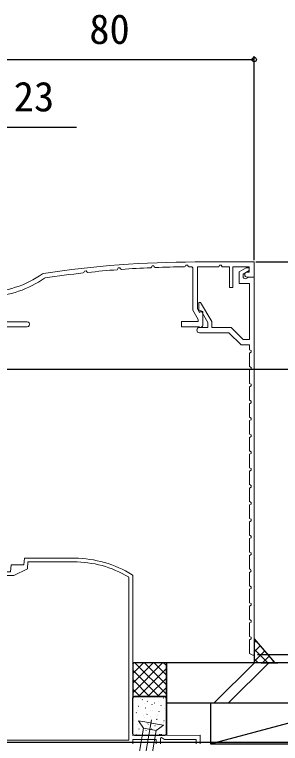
# Model space of a CAD drawing. Units: millimetres, scale not verified. Extents: x -525 to 525, y -783 to 779.
# Drawn here: x 238 to 316.6, y -354.3 to -138.3 of the extents above; entities that cross this region are included whole.
import ezdxf
from ezdxf.enums import TextEntityAlignment as Align

# ---------------------------------------------------------------- set-up
doc = ezdxf.new("R2010")
doc.units = ezdxf.units.MM
doc.header["$LTSCALE"] = 4
for name, color, linetype, lineweight in [('0-2_YKK_11', 30, 'Continuous', 18), ('0-3_YKK_11E', 4, 'Continuous', 18), ('0-5_YKK_13', 4, 'Continuous', 18)]:
    doc.layers.add(name, color=color, linetype=linetype, lineweight=lineweight)
for name, color, linetype in [('0-6_YKK_D', 6, 'Continuous'), ('0-8_YSS_K', 3, 'Continuous'), ('0-9_YSS_KE', 3, 'Continuous')]:
    doc.layers.add(name, color=color, linetype=linetype)
doc.styles.add('ＭＳ ゴシック', font='')
doc.styles.get('ＭＳ ゴシック').set_extended_font_data('MS Gothic')

msp = doc.modelspace()

# ---------------------------------------------------------------- linework, layer by layer
at = {"layer": '0-2_YKK_11'}
for p, q in [((308.897, -211.618), (291.397, -211.618)), ((246.467, -215.002), (246.252, -215.088)), ((246.829, -216.394), (246.955, -216.344))]:
    msp.add_line(p, q, dxfattribs=at)
for points in [[(306.797, -216.118), (308.897, -216.118), (308.897, -211.618)], [(268.278, -213.914), (268.445, -213.796), (268.631, -213.379), (269.119, -213.353), (269.302, -213.667), (269.584, -213.816)], [(278.276, -213.306), (278.448, -213.192), (278.64, -212.787), (279.13, -212.772), (279.307, -213.096), (279.582, -213.252)], [(290.396, -213.02), (290.697, -213.32), (290.697, -225.891), (292.297, -228.662), (292.297, -229.218), (287.397, -229.218), (287.397, -230.818), (292.397, -230.818), (292.577, -230.878)], [(288.275, -213.034), (288.451, -212.924), (288.649, -212.53), (289.139, -212.527), (289.312, -212.861), (289.581, -213.023)], [(293.697, -230.318), (293.697, -226.345), (293.397, -226.172), (292.706, -226.571), (292.097, -225.516), (292.097, -213.018), (298.397, -213.018), (298.652, -212.518), (299.142, -212.518), (299.397, -213.018), (301.597, -213.018), (301.597, -219.218), (302.597, -219.218), (302.597, -213.018), (307.397, -213.018), (307.397, -214.618), (306.697, -214.618), (306.097, -214.964), (306.097, -215.418)], [(305.597, -215.918), (305.597, -215.211), (307.397, -214.172), (307.397, -213.318), (306.475, -213.318), (304.397, -214.518), (304.397, -218.018), (307.497, -218.018), (307.497, -234.618), (305.659, -234.618), (302.059, -231.018), (296.297, -231.018), (296.297, -229.287), (293.024, -223.618), (292.497, -223.618), (292.497, -226.118), (293.197, -226.118), (295.197, -229.582), (295.197, -231.018), (292.697, -231.018)], [(258.28, -214.86), (258.442, -214.739), (258.622, -214.309), (259.109, -214.271), (259.297, -214.577), (259.585, -214.717)], [(308.897, -303.118), (308.897, -216.118), (307.297, -216.118), (306.547, -216.551), (306.297, -216.618)], [(229.389, -220.614), (228.897, -221.114), (228.897, -235.118), (226.197, -235.118), (226.197, -236.118), (228.897, -236.118), (228.897, -242.018), (215.097, -242.018), (215.097, -236.118), (216.097, -236.118), (216.097, -235.118), (213.897, -235.118), (213.897, -243.418), (230.397, -243.418), (230.397, -230.818), (241.647, -230.818)], [(241.647, -229.318), (230.397, -229.318), (230.397, -222.267), (230.68, -221.967)], [(292.697, -232.618), (301.397, -232.618), (304.997, -236.218), (307.497, -236.218), (307.497, -237.618), (307.997, -237.873), (307.997, -238.363), (307.497, -238.618), (307.497, -242.618), (307.997, -242.873), (307.997, -243.363), (307.497, -243.618), (307.497, -247.618), (307.997, -247.873), (307.997, -248.363), (307.497, -248.618), (307.497, -252.618), (307.997, -252.873), (307.997, -253.363), (307.497, -253.618), (307.497, -257.618), (307.997, -257.873), (307.997, -258.363), (307.497, -258.618), (307.497, -262.618), (307.997, -262.873), (307.997, -263.363), (307.497, -263.618), (307.497, -267.618), (307.997, -267.873), (307.997, -268.363), (307.497, -268.618), (307.497, -272.618), (307.997, -272.873), (307.997, -273.363), (307.497, -273.618), (307.497, -277.618), (307.997, -277.873), (307.997, -278.363), (307.497, -278.618)], [(307.497, -278.618), (307.497, -282.618), (307.997, -282.873), (307.997, -283.363), (307.497, -283.618), (307.497, -287.618), (307.997, -287.873), (307.997, -288.363), (307.497, -288.618), (307.497, -292.618), (307.997, -292.873), (307.997, -293.363), (307.497, -293.618), (307.497, -297.618), (307.997, -297.873), (307.997, -298.363), (307.497, -298.618), (307.497, -302.618), (307.778, -302.762), (307.997, -303.118), (307.778, -303.474), (307.497, -303.618), (307.497, -307.618), (307.997, -307.873), (307.997, -308.363), (307.497, -308.618), (307.497, -312.618), (307.997, -312.873), (307.997, -313.363), (307.497, -313.618), (307.497, -317.618), (307.997, -317.873), (307.997, -318.363), (307.497, -318.618), (307.497, -322.618), (307.997, -322.873), (307.997, -323.363), (307.497, -323.618), (307.497, -327.618), (308.477, -328.118)], [(308.477, -328.118), (308.897, -328.118), (308.897, -303.118)]]:
    msp.add_lwpolyline(points, dxfattribs=at)
for centre, radius, start, end in [((291.397, -511.618), 300, 89.99999, 98.61344), ((291.397, -511.619), 298.601, 92.51839, 94.18925), ((291.397, -511.616), 298.598, 90.59905, 92.26756), ((291.397, -511.6), 298.582, 90.19206, 90.34848), ((228.897, -190.618), 30, 270.93931, 305.34622), ((291.397, -511.618), 298.6, 96.3676, 98.55928), ((291.397, -511.622), 298.604, 94.44052, 96.11573), ((306.297, -215.918), 0.7, 180, 270), ((306.797, -215.418), 0.7, 180.00001, 269.99999), ((228.897, -190.618), 31.4, 273.25513, 304.82562), ((241.647, -230.068), 0.75, 269.99999, 90.00001), ((292.697, -231.818), 0.8, 90, 270), ((292.997, -230.318), 0.7, 233.13011, 359.99999)]:
    msp.add_arc(centre, radius, start, end, dxfattribs=at)
at = {"layer": '0-3_YKK_11E'}
msp.add_line((271.656, -304.947), (271.802, -305.204), dxfattribs=at)
for points in [[(222.902, -361.121), (222.902, -310.421), (232.902, -310.421), (232.902, -303.421), (236.727, -303.421), (236.902, -301.421), (240.727, -301.421), (240.902, -299.421), (255.759, -299.421)], [(271.802, -305.204), (271.802, -353.321), (224.302, -353.321), (224.302, -311.521), (234.002, -311.521), (234.002, -304.521), (237.735, -304.521), (241.735, -302.521), (241.91, -300.521), (255.405, -300.521)], [(272.761, -304.332), (272.902, -304.587), (272.902, -351.921), (292.902, -351.92), (292.902, -354.42)], [(279.902, -354.421), (279.902, -353.121), (272.902, -353.121), (272.902, -354.421)], [(291.702, -354.42), (291.702, -353.12), (282.348, -353.121), (281.402, -352.574), (281.102, -352.747), (281.102, -354.421)]]:
    msp.add_lwpolyline(points, dxfattribs=at)
for radius, start, end in [(32.5, 58.08833, 89.68495), (31.4, 59.20697, 90.32053)]:
    msp.add_arc((255.581, -331.92), radius, start, end, dxfattribs=at)
at = {"layer": '0-5_YKK_13'}
for p, q in [((273.813, -373.888), (278.501, -347.298)), ((279.869, -350.484), (276.127, -349.824))]:
    msp.add_line(p, q, dxfattribs=at)
msp.add_lwpolyline([(275.765, -370.112), (278.752, -356.82), (279.869, -350.484), (282.07, -348.943), (280.199, -348.613), (276.457, -347.953), (274.585, -347.623), (276.127, -349.824), (275.009, -356.16), (273.27, -369.672), (273.986, -372.903)], close=True, dxfattribs=at)
at = {"layer": '0-6_YKK_D'}
for p, q in [((308.897, -211.118), (308.897, -150.618)), ((228.897, -151.618), (308.897, -151.618)), ((309.397, -211.618), (382.75, -211.618)), ((233.6, -243.418), (382.75, -243.418)), ((233.603, -243.418), (382.75, -243.418)), ((309.9, -327.918), (360.76, -327.918)), ((213.403, -353.918), (382.75, -353.918)), ((213.403, -353.918), (382.75, -353.918))]:
    msp.add_line(p, q, dxfattribs=at)
msp.add_lwpolyline([(209.9, -171.618), (232.9, -171.618), (256.268, -171.618)], dxfattribs=at)
msp.add_circle((308.897, -151.618), 0.637, dxfattribs=at)
at = {"layer": '0-8_YSS_K'}
for p, q in [((308.897, -323.304), (314.855, -330.376)), ((308.897, -323.304), (308.897, -330.421)), ((310.303, -324.974), (308.897, -323.568)), ((309.383, -323.882), (308.897, -324.368)), ((310.676, -325.418), (308.897, -327.197)), ((312.92, -330.421), (308.897, -326.397)), ((311.969, -326.953), (308.897, -330.025)), ((272.902, -330.802), (273.283, -330.421)), ((272.902, -333.63), (276.112, -330.421)), ((272.902, -336.459), (278.94, -330.421)), ((272.902, -339.287), (281.769, -330.421)), ((282.902, -339.752), (273.57, -330.421)), ((282.902, -336.924), (276.399, -330.421)), ((282.902, -334.095), (279.227, -330.421)), ((282.902, -331.267), (282.056, -330.421)), ((296.944, -342.421), (308.944, -330.421)), ((313.187, -330.421), (301.187, -342.421)), ((310.092, -330.421), (308.897, -329.225)), ((310.902, -330.422), (315.902, -330.422)), ((313.262, -328.489), (311.33, -330.421)), ((314.554, -330.024), (314.158, -330.421)), ((280.742, -340.421), (272.902, -332.581)), ((274.597, -340.421), (282.902, -332.116)), ((277.913, -340.421), (272.902, -335.409)), ((277.425, -340.421), (282.902, -334.944)), ((275.085, -340.421), (272.902, -338.237)), ((280.254, -340.421), (282.902, -337.772)), ((272.899, -340.923), (272.899, -351.42)), ((273.106, -340.699), (273.15, -340.675)), ((282.399, -340.423), (273.399, -340.423)), ((274.605, -340.449), (274.611, -340.442)), ((275.183, -341.131), (275.226, -341.107)), ((275.758, -341.353), (275.805, -341.265)), ((281.952, -340.84), (281.996, -340.816)), ((282.899, -351.42), (282.899, -340.923)), ((274.54, -343.323), (274.583, -343.299)), ((276.424, -342.432), (276.431, -342.424)), ((277.207, -341.865), (277.251, -341.841)), ((278.647, -342.878), (278.694, -342.79)), ((279.284, -342.298), (279.328, -342.274)), ((280.418, -341.986), (280.425, -341.979)), ((281.309, -343.032), (281.353, -343.008)), ((282.902, -342.421), (282.902, -351.92)), ((295.902, -354.421), (340.902, -342.421)), ((273.948, -345.213), (273.992, -345.189)), ((274.449, -344.637), (274.456, -344.629)), ((276.616, -343.755), (276.66, -343.731)), ((277.141, -345.729), (277.187, -345.641)), ((278.21, -344.452), (278.217, -344.444)), ((278.641, -344.489), (278.685, -344.465)), ((280.717, -344.922), (280.761, -344.898)), ((282.238, -343.969), (282.244, -343.961)), ((282.742, -345.656), (282.786, -345.632)), ((273.305, -347.404), (273.349, -347.38)), ((275.973, -345.947), (276.017, -345.923)), ((276.268, -346.619), (276.275, -346.612)), ((278.05, -346.379), (278.093, -346.355)), ((280.03, -347.254), (280.077, -347.166)), ((280.074, -347.113), (280.118, -347.089)), ((280.263, -346.174), (280.269, -346.166)), ((282.151, -347.546), (282.195, -347.522)), ((274.293, -348.824), (274.3, -348.817)), ((275.382, -347.836), (275.426, -347.813)), ((277.407, -348.571), (277.45, -348.547)), ((278.054, -348.639), (278.061, -348.632)), ((279.483, -349.003), (279.527, -348.979)), ((281.508, -349.737), (281.552, -349.713)), ((282.082, -348.156), (282.089, -348.149)), ((273.399, -351.92), (282.399, -351.92)), ((273.954, -351.759), (274.001, -351.671)), ((274.147, -351.918), (274.191, -351.894)), ((274.739, -350.028), (274.783, -350.004)), ((276.113, -350.807), (276.119, -350.799)), ((276.815, -350.46), (276.859, -350.436)), ((278.523, -350.105), (278.57, -350.017)), ((278.84, -351.195), (278.884, -351.171)), ((280.107, -350.361), (280.114, -350.354)), ((280.916, -351.627), (280.96, -351.603)), ((281.413, -351.63), (281.46, -351.542))]:
    msp.add_line(p, q, dxfattribs=at)
msp.add_lwpolyline([(282.902, -330.421), (272.902, -330.421), (272.902, -340.421), (282.902, -340.421)], close=True, dxfattribs=at)
msp.add_lwpolyline([(359.757, -342.421), (295.902, -342.421), (295.902, -354.421), (359.757, -354.421)], dxfattribs=at)
for centre, start, end in [((273.399, -340.923), 90, 180), ((282.399, -340.923), 0, 90), ((273.399, -351.42), 180, 270), ((282.399, -351.42), 270, 0)]:
    msp.add_arc(centre, 0.5, start, end, dxfattribs=at)
at = {"layer": '0-9_YSS_KE'}
for p, q in [((359.757, -330.421), (282.902, -330.421)), ((282.902, -330.421), (282.902, -342.421)), ((359.757, -342.421), (282.902, -342.421))]:
    msp.add_line(p, q, dxfattribs=at)

# ---------------------------------------------------------------- texts
at = {"layer": '0-6_YKK_D', "style": 'ＭＳ ゴシック'}
for s, p in [('80', (260.067, -149.618)), ('23', (237.7, -169.618))]:
    msp.add_text(s, height=8.798, dxfattribs=at).set_placement(p, align=Align.BOTTOM_LEFT)

doc.saveas('drawing.dxf')
